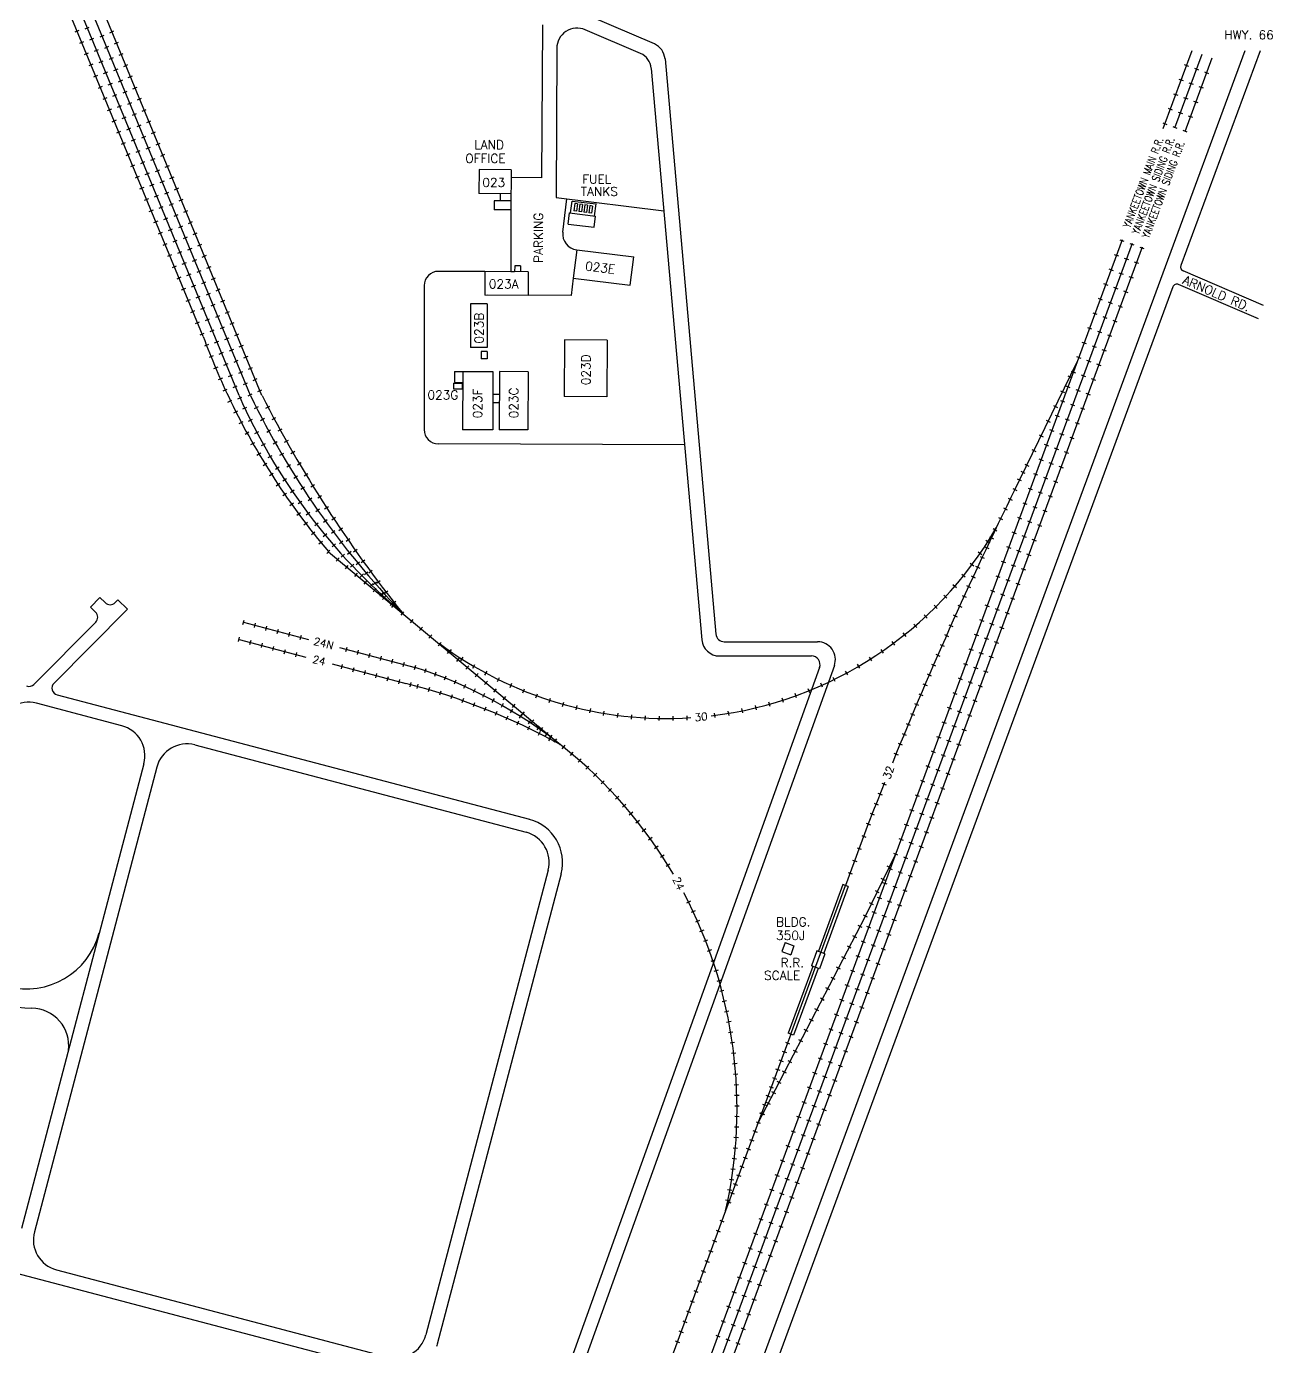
# Model space of a CAD drawing. Extents: x -16413 to 78405, y -232 to 83089.
# Drawn here: x 57374 to 78405, y 32613 to 54890 of the extents above; entities that cross this region are included whole.
import ezdxf
from ezdxf.enums import TextEntityAlignment as Align

# ---------------------------------------------------------------- set-up
doc = ezdxf.new("R2010")
doc.units = 0
doc.header["$LTSCALE"] = 350
doc.header["$MEASUREMENT"] = 0
doc.layers.get('0').update_dxf_attribs({"color": 3, "linetype": 'CONTINUOUS'})
doc.layers.add('BACKGROUND', color=7, linetype='CONTINUOUS')
doc.styles.add('SIMPLEX', font='SIMPLEX')

# ---------------------------------------------------------------- blocks, each defined once
blk = doc.blocks.new('RR', base_point=(-429.5, 670.3))
blk.add_line((-429.5, 674.1), (-429.5, 666.6))

msp = doc.modelspace()

# ---------------------------------------------------------------- linework, layer by layer
at = {"layer": 'BACKGROUND'}
for p, q in [((60963, 48661), (57584, 56849)), ((61156, 48661), (57749, 56917)), ((61350, 48661), (57915, 56986)), ((67972, 54593), (62666, 56870)), ((60358, 49657), (57419, 56781)), ((58198, 54796), (58267, 54825)), ((58366, 54850), (58435, 54879)), ((58781, 54783), (58850, 54812)), ((66081, 54915), (66069, 52337)), ((67739, 54432), (66804, 54833)), ((58276, 54606), (58345, 54636)), ((58444, 54661), (58513, 54690)), ((58617, 54714), (58687, 54743)), ((58859, 54594), (58928, 54623)), ((58354, 54417), (58423, 54446)), ((58522, 54471), (58591, 54500)), ((58696, 54525), (58765, 54554)), ((58774, 54335), (58843, 54364)), ((58937, 54405), (59007, 54434)), ((66325, 54518), (66313, 52002)), ((77937, 54480), (67886, 27230)), ((77042, 54480), (76555, 53160)), ((77211, 54418), (76752, 53174)), ((78193, 54480), (76855, 50854)), ((77379, 54355), (76921, 53112)), ((58432, 54228), (58501, 54257)), ((58600, 54282), (58669, 54311)), ((58852, 54146), (58921, 54175)), ((59016, 54215), (59085, 54245)), ((67920, 54182), (68771, 44539)), ((68152, 54344), (69009, 44637)), ((58510, 54039), (58580, 54068)), ((58678, 54093), (58747, 54122)), ((58756, 53904), (58825, 53933)), ((58930, 53957), (58999, 53986)), ((59094, 54026), (59163, 54055)), ((58589, 53850), (58658, 53879)), ((58667, 53660), (58736, 53689)), ((58834, 53714), (58903, 53743)), ((59008, 53768), (59077, 53797)), ((59172, 53837), (59241, 53866)), ((58745, 53471), (58814, 53500)), ((58912, 53525), (58981, 53554)), ((59086, 53578), (59155, 53608)), ((59250, 53648), (59319, 53677)), ((59328, 53458), (59397, 53488)), ((58823, 53282), (58892, 53311)), ((58990, 53336), (59059, 53365)), ((59164, 53389), (59233, 53418)), ((59406, 53269), (59475, 53298)), ((58901, 53093), (58970, 53122)), ((59068, 53147), (59137, 53176)), ((59242, 53200), (59311, 53229)), ((59320, 53011), (59389, 53040)), ((59484, 53080), (59553, 53109)), ((58979, 52903), (59048, 52932)), ((59146, 52957), (59216, 52987)), ((59225, 52768), (59294, 52797)), ((59398, 52821), (59467, 52851)), ((59562, 52891), (59631, 52920)), ((59057, 52714), (59126, 52743)), ((59303, 52579), (59372, 52608)), ((59476, 52632), (59546, 52661)), ((59640, 52702), (59709, 52731)), ((59135, 52525), (59204, 52554)), ((59213, 52336), (59282, 52365)), ((59381, 52390), (59450, 52419)), ((59555, 52443), (59624, 52472)), ((59718, 52512), (59787, 52541)), ((59796, 52323), (59866, 52352)), ((65014, 52474), (65012, 52069)), ((65554, 52472), (65014, 52474)), ((65554, 52472), (65551, 51794)), ((59291, 52146), (59360, 52176)), ((59459, 52200), (59528, 52230)), ((59633, 52254), (59702, 52283)), ((59875, 52134), (59944, 52163)), ((66069, 52337), (65553, 52339)), ((59369, 51957), (59439, 51986)), ((59537, 52011), (59606, 52040)), ((59711, 52064), (59780, 52094)), ((59789, 51875), (59858, 51904)), ((59953, 51945), (60022, 51974)), ((65552, 52067), (65012, 52069)), ((65270, 51948), (65269, 51795)), ((65552, 51947), (65270, 51948)), ((65368, 52068), (65368, 51948)), ((66313, 52002), (68132, 51779)), ((66427, 51419), (66496, 51980)), ((66557, 51742), (66582, 51943)), ((66582, 51943), (66987, 51893)), ((59448, 51768), (59517, 51797)), ((59615, 51822), (59684, 51851)), ((59867, 51686), (59936, 51715)), ((60031, 51755), (60100, 51784)), ((65551, 51794), (65269, 51795)), ((65551, 51794), (65547, 50750)), ((66517, 51555), (66541, 51744)), ((66541, 51744), (66981, 51690)), ((66628, 51901), (66612, 51780)), ((66659, 51773), (66612, 51780)), ((66675, 51895), (66628, 51901)), ((66675, 51895), (66659, 51773)), ((66712, 51889), (66696, 51768)), ((66743, 51761), (66696, 51768)), ((66759, 51883), (66712, 51889)), ((66759, 51883), (66743, 51761)), ((66796, 51877), (66780, 51756)), ((66827, 51749), (66780, 51756)), ((66843, 51871), (66796, 51877)), ((66843, 51871), (66827, 51749)), ((66880, 51865), (66864, 51744)), ((66911, 51737), (66864, 51744)), ((66927, 51859), (66880, 51865)), ((66927, 51859), (66911, 51737)), ((66958, 51501), (66981, 51690)), ((66962, 51692), (66987, 51893)), ((59526, 51579), (59595, 51608)), ((59693, 51633), (59762, 51662)), ((59771, 51443), (59840, 51473)), ((59945, 51497), (60014, 51526)), ((60109, 51566), (60178, 51595)), ((66517, 51555), (66958, 51501)), ((59604, 51389), (59673, 51419)), ((59849, 51254), (59918, 51283)), ((60023, 51308), (60092, 51337)), ((60187, 51377), (60256, 51406)), ((75864, 51287), (67046, 27382)), ((59682, 51200), (59751, 51229)), ((59760, 51011), (59829, 51040)), ((59927, 51065), (59996, 51094)), ((60101, 51118), (60170, 51147)), ((60265, 51188), (60334, 51217)), ((60343, 50998), (60412, 51028)), ((66662, 51118), (66604, 50643)), ((66662, 51118), (67625, 51000)), ((76033, 51225), (67487, 28056)), ((76202, 51163), (67658, 28000)), ((59838, 50822), (59907, 50851)), ((60005, 50876), (60075, 50905)), ((60179, 50929), (60248, 50958)), ((60421, 50809), (60490, 50838)), ((65615, 50848), (65614, 50750)), ((65713, 50848), (65615, 50848)), ((65713, 50848), (65712, 50750)), ((67566, 50525), (67625, 51000)), ((59916, 50632), (59985, 50662)), ((60084, 50686), (60153, 50716)), ((60257, 50740), (60326, 50769)), ((60335, 50551), (60405, 50580)), ((60499, 50620), (60568, 50649)), ((65111, 50752), (64328, 50756)), ((65111, 50752), (65109, 50353)), ((65841, 50749), (65111, 50752)), ((65614, 50750), (65547, 50750)), ((65841, 50749), (65840, 50350)), ((66604, 50643), (66568, 50347)), ((66604, 50643), (67566, 50525)), ((78250, 50181), (76895, 50763)), ((59994, 50443), (60063, 50472)), ((60162, 50497), (60231, 50526)), ((60413, 50361), (60482, 50390)), ((60577, 50430), (60646, 50459)), ((64087, 50516), (64087, 48086)), ((65840, 50350), (65109, 50353)), ((66568, 50347), (65149, 50353)), ((76722, 50493), (68159, 27278)), ((78167, 49956), (76818, 50534)), ((60071, 50254), (60141, 50283)), ((60239, 50308), (60308, 50337)), ((60317, 50118), (60386, 50148)), ((60491, 50172), (60560, 50201)), ((60655, 50241), (60724, 50270)), ((64869, 50207), (64866, 49471)), ((65152, 50206), (64869, 50207)), ((65152, 50206), (65149, 49469)), ((60150, 50064), (60219, 50094)), ((60228, 49875), (60297, 49904)), ((60395, 49929), (60464, 49958)), ((60569, 49982), (60638, 50012)), ((60733, 50052), (60802, 50081)), ((60306, 49686), (60375, 49715)), ((60473, 49740), (60542, 49769)), ((60647, 49793), (60716, 49822)), ((60811, 49863), (60880, 49892)), ((60889, 49673), (60958, 49702)), ((60384, 49497), (60453, 49526)), ((60551, 49551), (60620, 49580)), ((60725, 49604), (60794, 49633)), ((60967, 49484), (61036, 49513)), ((65149, 49469), (64866, 49471)), ((66456, 49599), (66452, 48642)), ((67174, 49596), (66456, 49599)), ((67174, 49596), (67170, 48639)), ((60462, 49307), (60531, 49337)), ((60629, 49361), (60698, 49391)), ((60803, 49415), (60872, 49444)), ((60881, 49226), (60950, 49255)), ((61045, 49295), (61114, 49324)), ((65050, 49402), (65050, 49280)), ((65148, 49402), (65050, 49402)), ((65148, 49279), (65050, 49280)), ((65148, 49402), (65148, 49279)), ((60540, 49118), (60609, 49147)), ((60707, 49172), (60777, 49201)), ((60786, 48983), (60855, 49012)), ((60959, 49036), (61028, 49065)), ((61123, 49106), (61192, 49135)), ((64597, 49067), (64596, 48884)), ((64597, 49067), (65248, 49064)), ((64741, 49066), (64736, 48084)), ((65248, 49064), (65243, 48082)), ((65356, 49064), (65351, 48082)), ((65840, 49062), (65356, 49064)), ((65840, 49062), (65836, 48080)), ((75102, 49222), (74135, 47236)), ((60618, 48929), (60687, 48958)), ((60864, 48794), (60933, 48823)), ((61037, 48847), (61107, 48876)), ((61201, 48916), (61270, 48946)), ((64584, 48872), (64583, 48776)), ((64584, 48872), (64728, 48871)), ((64596, 48884), (64740, 48883)), ((64728, 48871), (64727, 48775)), ((60696, 48740), (60765, 48769)), ((60774, 48550), (60843, 48580)), ((60942, 48604), (61011, 48634)), ((61116, 48658), (61185, 48687)), ((61279, 48727), (61348, 48756)), ((64583, 48776), (64727, 48775)), ((65246, 48686), (65354, 48686)), ((67170, 48639), (66452, 48642)), ((65245, 48542), (65353, 48542)), ((65243, 48082), (64736, 48084)), ((65836, 48080), (65351, 48082)), ((68481, 47828), (64326, 47846)), ((62470, 46026), (66381, 42773)), ((58458, 45092), (58616, 45252)), ((58616, 45252), (58701, 45167)), ((57841, 43810), (59078, 45057)), ((58458, 45092), (58543, 45007)), ((58871, 45168), (58919, 45216)), ((58919, 45216), (59078, 45057)), ((57502, 43787), (58544, 44838)), ((61039, 44836), (62135, 44547)), ((60963, 44546), (62089, 44249)), ((62660, 44409), (63936, 44073)), ((69152, 44506), (70727, 44506)), ((62537, 44131), (63779, 43804)), ((69070, 44266), (70624, 44266)), ((70759, 44073), (66370, 31856)), ((71010, 44104), (66566, 31736)), ((58983, 43090), (57543, 43469)), ((57896, 43609), (65863, 41510)), ((60216, 42765), (65806, 41292)), ((59357, 42448), (57290, 34607)), ((59574, 42391), (57508, 34550)), ((71582, 41432), (71199, 40393)), ((71534, 39878), (72035, 40907)), ((66180, 40650), (64113, 32809)), ((66397, 40593), (64306, 32656)), ((70274, 37886), (71199, 40393)), ((71154, 40410), (70739, 39284)), ((71244, 40377), (70829, 39251)), ((71244, 40377), (71154, 40410)), ((69713, 36366), (71534, 39878)), ((70178, 39431), (70122, 39281)), ((70178, 39431), (70328, 39375)), ((70122, 39281), (70273, 39225)), ((70328, 39375), (70273, 39225)), ((70716, 39292), (70622, 39036)), ((70851, 39242), (70716, 39292)), ((70851, 39242), (70757, 38987)), ((70644, 39028), (70229, 37902)), ((70734, 38995), (70319, 37869)), ((70757, 38987), (70622, 39036)), ((70274, 37886), (69174, 34902)), ((70319, 37869), (70229, 37902)), ((69174, 34902), (67608, 30657)), ((56047, 34159), (63763, 32126)), ((57882, 33908), (63472, 32435))]:
    msp.add_line(p, q, dxfattribs=at)
for centre, radius, start, end in [((66669, 54517), 344, 66.7691, 179.7583), ((67853, 54317), 300, 5.0451, 66.7691), ((67621, 54156), 300, 5.0456, 66.7691), ((66695, 51386), 270, 173.002, 263.0016), ((76923, 50829), 72, 159.753, 246.7691), ((64327, 50516), 240, 89.7579, 180), ((76790, 50468), 72, 66.7691, 159.753), ((71672, 53809), 12051, 200.152, 205.7697), ((71672, 53809), 12051, 205.7697, 220.223), ((70246, 52767), 10151, 203.8615, 229.9368), ((73833, 54785), 14078, 205.7857, 224.0408), ((80731, 58570), 21767, 207.0804, 218.5724), ((64327, 48086), 240, 180, 269.7583), ((136197, 16477), 69267, 153.63656, 157.96937), ((68172, 49642), 6430, 276.7776, 329.9958), ((58458, 44922), 120, 315.2376, 45.2376), ((58786, 45252), 120, 225.2376, 315.2376), ((69152, 44650), 144, 185.0451, 270), ((68172, 49642), 6430, 233.3875, 273.7045), ((69070, 44566), 300, 185.0456, 270), ((70727, 44206), 300, 340.2376, 90), ((70624, 44122), 144, 340.2376, 90), ((61547, 36627), 7820, 30.3855, 72.2068), ((57417, 43872), 120, 249.1698, 315.2376), ((57926, 43725), 120, 135.2376, 255.2376), ((60990, 32963), 11194, 61.2073, 75.5729), ((57409, 42962), 525, 75.2376, 165.2376), ((58849, 42582), 525, 345.2376, 75.2376), ((60082, 42257), 525, 75.2376, 165.2376), ((136197, 16477), 69267, 158.26171, 158.88279), ((65672, 40784), 750, 345.2376, 75.2376), ((65672, 40784), 525, 345.2376, 75.2376), ((57377, 39919), 1269, 165.2376, 345.2376), ((61547, 36627), 7820, 347.2572, 27.7717), ((57455, 39898), 1575, 202.8221, 270.4473), ((57457, 37693), 631, 352.6406, 89.0049), ((58016, 34416), 525, 165.2376, 255.2376), ((63606, 32943), 525, 255.2376, 345.2376), ((64596, 32580), 300, 165.2376, 173.8761)]:
    msp.add_arc(centre, radius, start, end, dxfattribs=at)

# ---------------------------------------------------------------- block references
at = {"layer": 'BACKGROUND', "zscale": 10}
for p, xscale, yscale, rotation in [((76951, 54234), 9.999999999997035, 9.999999999997035, 69.75304082511117), ((77120, 54171), 9.999999999997035, 9.999999999997035, 69.75304082511117), ((76860, 53987), 9.999999999997035, 9.999999999997035, 69.75304082511117), ((77029, 53925), 9.999999999997035, 9.999999999997035, 69.75304082511117), ((77289, 54109), 9.999999999997035, 9.999999999997035, 69.75304082511117), ((76769, 53741), 9.999999999997035, 9.999999999997035, 69.75304082511117), ((76938, 53678), 9.999999999997035, 9.999999999997035, 69.75304082511117), ((77198, 53863), 9.999999999997035, 9.999999999997035, 69.75304082511117), ((76678, 53494), 9.999999999997035, 9.999999999997035, 69.75304082511117), ((77107, 53616), 9.999999999997035, 9.999999999997035, 69.75304082511117), ((76587, 53248), 9.999999999997035, 9.999999999997035, 69.75304082511117), ((76847, 53432), 9.999999999997035, 9.999999999997035, 69.75304082511117), ((77016, 53370), 9.999999999997035, 9.999999999997035, 69.75304082511117), ((76756, 53185), 9.999999999997035, 9.999999999997035, 69.75304082511117), ((76925, 53123), 9.999999999997035, 9.999999999997035, 69.75304082511117), ((75860, 51276), 9.999999999997035, 9.999999999997035, 69.75304082511117), ((75769, 51030), 9.999999999997035, 9.999999999997035, 69.75304082511117), ((76029, 51214), 9.999999999997035, 9.999999999997035, 69.75304082511117), ((76198, 51152), 9.999999999997035, 9.999999999997035, 69.75304082511117), ((75678, 50783), 9.999999999997035, 9.999999999997035, 69.75304082511117), ((75938, 50967), 9.999999999997035, 9.999999999997035, 69.75304082511117), ((76107, 50905), 9.999999999997035, 9.999999999997035, 69.75304082511117), ((75847, 50721), 9.999999999997035, 9.999999999997035, 69.75304082511117), ((76016, 50659), 9.999999999997035, 9.999999999997035, 69.75304082511117), ((75587, 50537), 9.999999999997035, 9.999999999997035, 69.75304082511117), ((75756, 50475), 9.999999999997035, 9.999999999997035, 69.75304082511117), ((75925, 50412), 9.999999999997035, 9.999999999997035, 69.75304082511117), ((75496, 50290), 9.999999999997035, 9.999999999997035, 69.75304082511117), ((75665, 50228), 9.999999999997035, 9.999999999997035, 69.75304082511117), ((75834, 50166), 9.999999999997035, 9.999999999997035, 69.75304082511117), ((75405, 50044), 9.999999999997035, 9.999999999997035, 69.75304082511117), ((75574, 49982), 9.999999999997035, 9.999999999997035, 69.75304082511117), ((75743, 49919), 9.999999999997035, 9.999999999997035, 69.75304082511117), ((75315, 49798), 9.999999999997035, 9.999999999997035, 69.75304082511117), ((75483, 49735), 9.999999999997035, 9.999999999997035, 69.75304082511117), ((75652, 49673), 9.999999999997035, 9.999999999997035, 69.75304082511117), ((75224, 49551), 9.999999999997035, 9.999999999997035, 69.75304082511117), ((75393, 49489), 9.999999999997035, 9.999999999997035, 69.75304082511117), ((75133, 49305), 9.999999999997035, 9.999999999997035, 69.75304082511117), ((75302, 49242), 9.999999999997035, 9.999999999997035, 69.75304082511117), ((75561, 49426), 9.999999999997035, 9.999999999997035, 69.75304082511117), ((75042, 49058), 9.999999999997035, 9.999999999997035, 69.75304082511117), ((75211, 48996), 9.999999999997035, 9.999999999997035, 69.75304082511117), ((75470, 49180), 9.999999999997035, 9.999999999997035, 69.75304082511117), ((74951, 48812), 9.999999999997035, 9.999999999997035, 69.75304082511117), ((74981, 48974), 10.00000000000078, 10.00000000000078, 64.02831860288096), ((75380, 48934), 9.999999999997035, 9.999999999997035, 69.75304082511117), ((74860, 48565), 9.999999999997035, 9.999999999997035, 69.75304082511117), ((74860, 48726), 10.00000000000078, 10.00000000000078, 64.02831860288096), ((75120, 48749), 9.999999999997035, 9.999999999997035, 69.75304082511117), ((75289, 48687), 9.999999999997035, 9.999999999997035, 69.75304082511117), ((60909, 48388), 10.00000000000239, 10.00000000000239, 116.733226853329), ((61059, 48451), 9.999999999997844, 9.999999999997844, 115.1652511938805), ((61256, 48460), 9.999999999996007, 9.999999999996007, 116.698475731323), ((61450, 48467), 9.999999999997096, 9.999999999997096, 117.6549853545232), ((74739, 48477), 10.00000000000078, 10.00000000000078, 64.02831860288096), ((75029, 48503), 9.999999999997035, 9.999999999997035, 69.75304082511117), ((75198, 48441), 9.999999999997035, 9.999999999997035, 69.75304082511117), ((61001, 48207), 9.999999999999241, 9.999999999999241, 117.6967808255034), ((61159, 48243), 9.999999999999023, 9.999999999999023, 116.4690167822223), ((61358, 48260), 9.999999999996252, 9.999999999996252, 117.6112320637565), ((61553, 48274), 10.00000000000028, 10.00000000000028, 118.2295842838841), ((74619, 48229), 10.00000000000078, 10.00000000000078, 64.02831860288096), ((74769, 48319), 9.999999999997035, 9.999999999997035, 69.75304082511117), ((74938, 48257), 9.999999999997035, 9.999999999997035, 69.75304082511117), ((75107, 48194), 9.999999999997035, 9.999999999997035, 69.75304082511117), ((61097, 48029), 9.999999999999053, 9.999999999999053, 118.6603347976801), ((61265, 48037), 9.999999999999734, 9.999999999999734, 117.7727823705743), ((61463, 48062), 9.999999999997327, 9.999999999997327, 118.5239883962125), ((61657, 48082), 9.999999999997282, 9.999999999997282, 118.8041832132203), ((61763, 47892), 9.999999999998817, 9.999999999998817, 119.3787821425654), ((74498, 47981), 10.00000000000078, 10.00000000000078, 64.02831860288096), ((74678, 48072), 9.999999999997035, 9.999999999997035, 69.75304082511117), ((74847, 48010), 9.999999999997035, 9.999999999997035, 69.75304082511117), ((75016, 47948), 9.999999999997035, 9.999999999997035, 69.75304082511117), ((61196, 47852), 10.00000000000325, 10.00000000000325, 119.6238887698103), ((61297, 47676), 9.999999999997403, 9.999999999997403, 120.5874427419644), ((61374, 47834), 10.00000000000168, 10.00000000000168, 119.0765479589042), ((61572, 47866), 10.00000000000139, 10.00000000000139, 119.4367447286692), ((61684, 47672), 9.999999999999108, 9.999999999999108, 120.3495010611125), ((61871, 47702), 9.999999999999671, 9.999999999999671, 119.953381071853), ((74377, 47732), 10.00000000000078, 10.00000000000078, 64.02831860288096), ((74587, 47826), 9.999999999997035, 9.999999999997035, 69.75304082511117), ((74756, 47764), 9.999999999997035, 9.999999999997035, 69.75304082511117), ((74925, 47701), 9.999999999997035, 9.999999999997035, 69.75304082511117), ((61402, 47503), 10.00000000000171, 10.00000000000171, 121.5509967141368), ((61489, 47633), 10.00000000000125, 10.00000000000125, 120.3803135472513), ((61608, 47436), 10.00000000000352, 10.00000000000352, 121.6840791356265), ((61799, 47479), 9.999999999999083, 9.999999999999083, 121.2622573935596), ((61981, 47513), 9.99999999999672, 9.99999999999672, 120.5279800012048), ((74256, 47484), 10.00000000000078, 10.00000000000078, 64.02831860288096), ((74496, 47579), 9.999999999997035, 9.999999999997035, 69.75304082511117), ((74665, 47517), 9.999999999997035, 9.999999999997035, 69.75304082511117), ((74834, 47455), 9.999999999997035, 9.999999999997035, 69.75304082511117), ((61509, 47331), 9.99999999999962, 9.99999999999962, 122.5145506862764), ((61732, 47240), 9.999999999996636, 9.999999999996636, 122.9878447239775), ((61917, 47288), 10.00000000000092, 10.00000000000092, 122.1750137259769), ((62093, 47326), 10.00000000000112, 10.00000000000112, 121.1025789305453), ((74135, 47236), 9.999999999999332, 10.00000000000301, 245.9290641062589), ((74197, 47363), 9.999999999999332, 10.00000000000301, 245.9290641062589), ((74405, 47333), 9.999999999997035, 9.999999999997035, 69.75304082511117), ((74574, 47271), 9.999999999997035, 9.999999999997035, 69.75304082511117), ((61620, 47161), 9.99999999999812, 9.99999999999812, 123.4781046584507), ((61733, 46993), 9.999999999997048, 9.999999999997048, 124.4416586305993), ((61860, 47048), 9.999999999999709, 9.999999999999709, 124.29161031231), ((62038, 47099), 10.00000000000078, 10.00000000000078, 123.0877700584039), ((62206, 47139), 10.00000000000195, 10.00000000000195, 121.6771778598948), ((74054, 47073), 9.999999999996794, 10.00000000000654, 63.7864500097586), ((74315, 47087), 9.999999999997035, 9.999999999997035, 69.75304082511117), ((74483, 47024), 9.999999999997035, 9.999999999997035, 69.75304082511117), ((74743, 47208), 9.999999999997035, 9.999999999997035, 69.75304082511117), ((61849, 46827), 10.00000000000311, 10.00000000000311, 125.4052126027562), ((61992, 46859), 9.999999999998675, 9.999999999998675, 125.5953759006894), ((62161, 46912), 10.00000000000056, 10.00000000000056, 124.0005263908481), ((62322, 46954), 9.999999999997595, 9.999999999997595, 122.251776789229), ((62439, 46770), 10.00000000000079, 10.00000000000079, 122.8263757185551), ((73975, 46911), 10.00000000000094, 9.999999999997746, 63.93634233477075), ((74224, 46840), 9.999999999997035, 9.999999999997035, 69.75304082511117), ((74393, 46778), 9.999999999997035, 9.999999999997035, 69.75304082511117), ((74652, 46962), 9.999999999997035, 9.999999999997035, 69.75304082511117), ((61968, 46663), 10.00000000000056, 10.00000000000056, 126.3687665749009), ((62128, 46672), 10.00000000000282, 10.00000000000282, 126.8991414890281), ((62288, 46728), 9.999999999999702, 9.999999999999702, 124.9132827233379), ((62418, 46545), 10.00000000000041, 10.00000000000041, 125.8260390557361), ((62559, 46587), 10.00000000000032, 10.00000000000032, 123.4009746478895), ((73816, 46585), 9.99999999999953, 10.00000000000608, 64.23612698496036), ((73895, 46748), 10.00000000000135, 9.999999999998167, 64.08623465987021), ((74133, 46594), 9.999999999997035, 9.999999999997035, 69.75304082511117), ((74561, 46716), 9.999999999997035, 9.999999999997035, 69.75304082511117), ((62089, 46500), 10.00000000000305, 10.00000000000305, 127.3323205470679), ((62214, 46340), 9.999999999999197, 9.999999999999197, 128.2958745192257), ((62269, 46489), 10.00000000000191, 10.00000000000191, 128.2029070773849), ((62551, 46364), 9.99999999999959, 9.99999999999959, 126.738795388195), ((62680, 46406), 10.00000000000125, 10.00000000000125, 123.9755735772337), ((73721, 46393), 10.00000000000003, 9.999999999997431, 239.6510119675976), ((74042, 46347), 9.999999999997035, 9.999999999997035, 69.75304082511117), ((74302, 46531), 9.999999999997035, 9.999999999997035, 69.75304082511117), ((74471, 46469), 9.999999999997035, 9.999999999997035, 69.75304082511117), ((62341, 46182), 9.99999999999876, 9.99999999999876, 129.2594284913757), ((62414, 46309), 9.999999999998343, 9.999999999998343, 129.5066726657103), ((62563, 46133), 10.00000000000099, 10.00000000000099, 130.8104382540845), ((62686, 46185), 10.00000000000102, 10.00000000000102, 127.6515517206574), ((62803, 46225), 9.999999999996346, 9.999999999996346, 124.5501725065421), ((73599, 46193), 9.999999999995373, 9.999999999999275, 237.5583279213436), ((73660, 46258), 10.00000000000331, 9.999999999996742, 64.53591163514305), ((73951, 46101), 9.999999999997035, 9.999999999997035, 69.75304082511117), ((74211, 46285), 9.999999999997035, 9.999999999997035, 69.75304082511117), ((74380, 46223), 9.999999999997035, 9.999999999997035, 69.75304082511117), ((62470, 46026), 9.999999999998874, 9.999999999998874, 140.2443184402985), ((62627, 45896), 9.999999999998874, 9.999999999998874, 140.2443184402985), ((62716, 45960), 9.999999999998257, 9.999999999998257, 132.1142038424233), ((62825, 46009), 10.00000000000152, 10.00000000000152, 128.5643080530799), ((62927, 46046), 9.99999999999866, 9.99999999999866, 125.1247714358975), ((63054, 45868), 10.00000000000051, 10.00000000000051, 125.6993703652058), ((73469, 45997), 10.00000000000172, 10.00000000000359, 235.465643875037), ((73505, 45930), 9.999999999996763, 9.999999999996763, 64.83569628530189), ((73582, 46094), 10.00000000000002, 9.999999999996907, 64.68580396019804), ((74120, 46039), 9.999999999997035, 9.999999999997035, 69.75304082511117), ((74289, 45976), 9.999999999997035, 9.999999999997035, 69.75304082511117), ((62783, 45766), 9.999999999998874, 9.999999999998874, 140.2443184402985), ((62873, 45790), 10.00000000000139, 10.00000000000139, 133.4179694307839), ((62966, 45834), 10.00000000000076, 10.00000000000076, 129.4770643855394), ((63110, 45663), 9.999999999999453, 9.999999999999453, 130.3898207179996), ((63182, 45692), 9.999999999999282, 9.999999999999282, 126.2739692945816), ((73332, 45806), 9.999999999996373, 10.00000000000221, 233.3729598288434), ((73428, 45766), 9.999999999996172, 9.999999999999249, 64.98558861041435), ((73860, 45854), 9.999999999997035, 9.999999999997035, 69.75304082511117), ((74029, 45792), 9.999999999997035, 9.999999999997035, 69.75304082511117), ((74198, 45730), 9.999999999997035, 9.999999999997035, 69.75304082511117), ((62940, 45636), 9.999999999998874, 9.999999999998874, 140.2443184402985), ((63034, 45624), 9.999999999997932, 9.999999999997932, 134.7217350191101), ((63096, 45506), 9.999999999998874, 9.999999999998874, 140.2443184402985), ((63198, 45462), 10.00000000000094, 10.00000000000094, 136.0255006074891), ((63257, 45493), 10.00000000000308, 10.00000000000308, 131.3025770504222), ((63312, 45516), 10.00000000000115, 10.00000000000115, 126.8485682238896), ((73039, 45440), 10.00000000000129, 10.0000000000068, 229.1875917363393), ((73189, 45620), 10.00000000000176, 9.99999999999608, 231.2802757826052), ((73275, 45437), 9.999999999995497, 9.999999999998538, 65.28537326058203), ((73351, 45602), 10.00000000000093, 9.999999999994333, 65.13548093546675), ((73769, 45608), 9.999999999997035, 9.999999999997035, 69.75304082511117), ((73938, 45546), 9.999999999997035, 9.999999999997035, 69.75304082511117), ((74107, 45483), 9.999999999997035, 9.999999999997035, 69.75304082511117), ((63252, 45376), 9.999999999998874, 9.999999999998874, 140.2443184402985), ((63366, 45304), 9.999999999995556, 9.999999999995556, 137.3292661958199), ((63406, 45326), 9.999999999999844, 9.999999999999844, 132.2153333828648), ((63409, 45246), 9.999999999998874, 9.999999999998874, 140.2443184402985), ((63444, 45342), 9.999999999998188, 9.999999999998188, 127.4231671532101), ((72882, 45265), 9.999999999997156, 10.00000000000249, 227.0949076901072), ((73200, 45273), 9.999999999996005, 9.999999999996005, 65.43526558564889), ((73678, 45361), 9.999999999997035, 9.999999999997035, 69.75304082511117), ((73847, 45299), 9.999999999997035, 9.999999999997035, 69.75304082511117), ((74016, 45237), 9.999999999997035, 9.999999999997035, 69.75304082511117), ((63538, 45149), 10.00000000000272, 10.00000000000272, 138.6330317841801), ((63558, 45161), 10.00000000000201, 10.00000000000201, 133.1280897152916), ((63565, 45115), 9.999999999998874, 9.999999999998874, 140.2443184402985), ((63577, 45170), 9.999999999997339, 9.999999999997339, 127.9977660825642), ((63722, 44985), 9.999999999998874, 9.999999999998874, 140.2443184402985), ((72719, 45096), 9.999999999995485, 9.999999999995485, 225.0022236438615), ((73125, 45108), 10.00000000000043, 10.00000000000043, 65.58515791073336), ((73587, 45115), 9.999999999997035, 9.999999999997035, 69.75304082511117), ((73756, 45053), 9.999999999997035, 9.999999999997035, 69.75304082511117), ((73925, 44990), 9.999999999997035, 9.999999999997035, 69.75304082511117), ((61039, 44836), 10.00000000000211, 10.00000000000211, 165.2375592333364), ((61232, 44785), 10.00000000000211, 10.00000000000211, 165.2375592333364), ((63878, 44855), 9.999999999998874, 9.999999999998874, 140.2443184402985), ((72375, 44776), 10.00000000000074, 10.00000000000074, 220.8168555513811), ((72550, 44933), 9.999999999998042, 9.999999999998419, 222.9095395976538), ((72976, 44777), 10.00000000000034, 10.00000000000034, 65.88494256089648), ((73050, 44943), 10.00000000000029, 10.00000000000029, 65.73505023582798), ((73496, 44869), 9.999999999997035, 9.999999999997035, 69.75304082511117), ((73665, 44806), 9.999999999997035, 9.999999999997035, 69.75304082511117), ((60963, 44546), 10.00000000000211, 10.00000000000211, 165.2375592333364), ((61425, 44734), 10.00000000000211, 10.00000000000211, 165.2375592333364), ((61618, 44683), 10.00000000000211, 10.00000000000211, 165.2375592333364), ((61812, 44632), 10.00000000000211, 10.00000000000211, 165.2375592333364), ((62005, 44582), 10.00000000000211, 10.00000000000211, 165.2375592333364), ((64035, 44725), 9.999999999998874, 9.999999999998874, 140.2443184402985), ((64191, 44595), 9.999999999998874, 9.999999999998874, 140.2443184402985), ((72195, 44626), 9.999999999999162, 10.00000000000484, 218.724171505159), ((72902, 44612), 10.00000000000012, 9.999999999996426, 66.03483488600108), ((73406, 44622), 9.999999999997035, 9.999999999997035, 69.75304082511117), ((73574, 44560), 9.999999999997035, 9.999999999997035, 69.75304082511117), ((73834, 44744), 9.999999999997035, 9.999999999997035, 69.75304082511117), ((61156, 44495), 10.00000000000211, 10.00000000000211, 165.2375592333364), ((61349, 44444), 10.00000000000211, 10.00000000000211, 165.2375592333364), ((61542, 44393), 10.00000000000211, 10.00000000000211, 165.2375592333364), ((61735, 44342), 10.00000000000211, 10.00000000000211, 165.2375592333364), ((62777, 44378), 10.00000000000211, 10.00000000000211, 165.2375592333364), ((62970, 44327), 10.00000000000211, 10.00000000000211, 165.2375592333364), ((64348, 44465), 9.999999999998874, 9.999999999998874, 140.2443184402985), ((64504, 44335), 9.999999999998874, 9.999999999998874, 140.2443184402985), ((64529, 44345), 10.00000000000244, 10.00000000000244, 145.4802298866137), ((71818, 44346), 9.999999999999615, 9.999999999999615, 214.5388034126443), ((72009, 44482), 9.999999999993651, 9.999999999999492, 216.6314874588981), ((72829, 44446), 9.99999999999839, 10.00000000000505, 66.18472721103339), ((73315, 44376), 9.999999999997035, 9.999999999997035, 69.75304082511117), ((73743, 44498), 9.999999999997035, 9.999999999997035, 69.75304082511117), ((61928, 44291), 10.00000000000211, 10.00000000000211, 165.2375592333364), ((62701, 44088), 10.00000000000211, 10.00000000000211, 165.2375592333364), ((63164, 44276), 10.00000000000211, 10.00000000000211, 165.2375592333364), ((63357, 44225), 10.00000000000211, 10.00000000000211, 165.2375592333364), ((63550, 44174), 10.00000000000211, 10.00000000000211, 165.2375592333364), ((63743, 44124), 10.00000000000211, 10.00000000000211, 165.2375592333364), ((63936, 44073), 10.00000000000211, 10.00000000000211, 165.2375592333364), ((64660, 44204), 9.999999999998874, 9.999999999998874, 140.2443184402985), ((64725, 44215), 9.999999999998858, 9.999999999998858, 147.5729139328585), ((64925, 44093), 9.999999999997582, 9.999999999997582, 149.6655979790949), ((71421, 44094), 10.00000000000018, 10.00000000000018, 210.3534353201464), ((71622, 44216), 9.999999999996287, 10.00000000000243, 212.4461193664364), ((72683, 44114), 10.00000000000171, 10.00000000000171, 66.48451186124522), ((72756, 44280), 9.99999999999692, 9.99999999999984, 66.33461953617302), ((73224, 44129), 9.999999999997035, 9.999999999997035, 69.75304082511117), ((73484, 44313), 9.999999999997035, 9.999999999997035, 69.75304082511117), ((73652, 44251), 9.999999999997035, 9.999999999997035, 69.75304082511117), ((62894, 44037), 10.00000000000211, 10.00000000000211, 165.2375592333364), ((63087, 43986), 10.00000000000211, 10.00000000000211, 165.2375592333364), ((63280, 43935), 10.00000000000211, 10.00000000000211, 165.2375592333364), ((63473, 43884), 10.00000000000211, 10.00000000000211, 165.2375592333364), ((64105, 44016), 9.999999999996994, 9.999999999996994, 340.899902163267), ((64273, 43956), 9.999999999998922, 9.999999999998922, 339.592985591834), ((64440, 43892), 9.999999999997916, 9.999999999997916, 338.2860690204111), ((64817, 44074), 9.999999999998874, 9.999999999998874, 140.2443184402985), ((64973, 43944), 9.999999999998874, 9.999999999998874, 140.2443184402985), ((65130, 43978), 10.00000000000031, 10.00000000000031, 151.7582820253248), ((65339, 43871), 9.999999999999577, 9.999999999999577, 153.8509660716055), ((71008, 43871), 10.00000000000203, 10.00000000000203, 206.168067227688), ((71217, 43979), 9.999999999999647, 9.999999999999647, 208.2607512739176), ((72611, 43948), 10.00000000000182, 10.00000000000182, 66.6344041862991), ((73133, 43883), 9.999999999997035, 9.999999999997035, 69.75304082511117), ((73393, 44067), 9.999999999997035, 9.999999999997035, 69.75304082511117), ((73562, 44005), 9.999999999997035, 9.999999999997035, 69.75304082511117), ((63667, 43833), 10.00000000000211, 10.00000000000211, 165.2375592333364), ((63860, 43783), 10.00000000000211, 10.00000000000211, 165.2375592333364), ((63972, 43752), 10.0000000000001, 10.0000000000001, 344.5467618156807), ((64165, 43697), 9.999999999998156, 9.999999999998156, 343.5206532001862), ((64357, 43638), 10.00000000000085, 10.00000000000085, 342.4945445846599), ((64605, 43824), 10.00000000000085, 10.00000000000085, 336.979152449018), ((64768, 43752), 10.00000000000003, 10.00000000000003, 335.6722358775672), ((64930, 43677), 9.999999999999439, 9.999999999999439, 334.3653193061655), ((65130, 43814), 9.999999999998874, 9.999999999998874, 140.2443184402985), ((65286, 43684), 9.999999999998874, 9.999999999998874, 140.2443184402985), ((65551, 43771), 10.00000000000054, 10.00000000000054, 155.94365011781), ((65767, 43679), 9.999999999995438, 10.00000000000491, 158.0363341640639), ((70579, 43680), 10.00000000000501, 9.999999999995545, 201.9826991351952), ((70795, 43772), 9.99999999999421, 10.00000000000085, 204.0753831814237), ((72539, 43781), 10.0000000000005, 10.0000000000005, 66.78429651140466), ((73302, 43820), 9.999999999997035, 9.999999999997035, 69.75304082511117), ((73471, 43758), 9.999999999997035, 9.999999999997035, 69.75304082511117), ((64548, 43576), 10.00000000000026, 10.00000000000026, 341.4684359691927), ((64737, 43511), 10.00000000000212, 10.00000000000212, 340.4423273536729), ((64925, 43442), 9.999999999998396, 9.999999999998396, 339.4162187381573), ((65089, 43598), 9.999999999998423, 9.999999999998423, 333.0584027347377), ((65248, 43515), 9.99999999999894, 9.99999999999894, 331.7514861633135), ((65404, 43429), 9.999999999998877, 9.999999999998877, 330.4445695919223), ((65443, 43554), 9.999999999998874, 9.999999999998874, 140.2443184402985), ((65599, 43424), 9.999999999998874, 9.999999999998874, 140.2443184402985), ((65987, 43595), 10.00000000000326, 10.00000000000326, 160.1290182103125), ((66209, 43519), 9.999999999994957, 10.00000000000411, 162.2217022565584), ((66434, 43452), 10.00000000000509, 9.999999999998083, 164.3143863028248), ((69913, 43452), 9.999999999993848, 10.00000000000085, 195.7046469964769), ((70138, 43520), 9.999999999992886, 10.00000000000204, 197.797331042701), ((70360, 43596), 9.999999999996017, 10.00000000000533, 199.8900150889475), ((72397, 43448), 9.999999999999512, 9.999999999999512, 67.084081161557), ((72468, 43615), 9.999999999999762, 10.00000000000361, 66.93418883642617), ((73042, 43636), 9.999999999997035, 9.999999999997035, 69.75304082511117), ((73211, 43574), 9.999999999997035, 9.999999999997035, 69.75304082511117), ((73380, 43512), 9.999999999997035, 9.999999999997035, 69.75304082511117), ((65112, 43370), 10.00000000000145, 10.00000000000145, 338.39011012269), ((65298, 43295), 9.999999999998927, 9.999999999998927, 337.364001507162), ((65482, 43216), 10.00000000000038, 10.00000000000038, 336.3378928916894), ((65558, 43339), 10.00000000000015, 10.00000000000015, 329.1376530204939), ((65710, 43246), 9.999999999999783, 9.999999999999783, 327.8307364490581), ((65756, 43293), 9.999999999998874, 9.999999999998874, 140.2443184402985), ((66661, 43393), 10.00000000000244, 10.00000000000244, 166.4070703490497), ((66890, 43342), 10.00000000000491, 9.999999999999229, 168.4997543953062), ((67121, 43299), 10.00000000000662, 9.99999999999944, 170.5924384415294), ((67354, 43265), 10.00000000000649, 9.999999999999273, 172.6851224877723), ((67587, 43239), 9.999999999996058, 10.0000000000033, 174.7778065340088), ((67821, 43222), 9.999999999994508, 10.00000000000137, 176.8704905802557), ((68056, 43213), 9.999999999995456, 10.00000000000273, 178.9631746265032), ((68291, 43214), 10.00000000000085, 10.00000000000085, 181.0558586727498), ((68525, 43222), 10.00000000000389, 9.999999999996627, 183.1485427190084), ((68993, 43265), 10.00000000000431, 9.99999999999709, 187.3339108114866), ((69225, 43299), 9.999999999995584, 10.00000000000276, 189.4265948577351), ((69456, 43342), 9.999999999999764, 9.999999999999764, 191.5192789039794), ((69685, 43393), 9.999999999999783, 9.999999999999783, 193.6119629501906), ((72327, 43281), 10.00000000000303, 10.00000000000021, 67.23397348660099), ((72951, 43390), 9.999999999997035, 9.999999999997035, 69.75304082511117), ((73120, 43328), 9.999999999997035, 9.999999999997035, 69.75304082511117), ((73289, 43265), 9.999999999997035, 9.999999999997035, 69.75304082511117), ((65665, 43134), 10.00000000000038, 10.00000000000038, 335.3117842761887), ((65847, 43048), 9.999999999997682, 9.999999999997682, 334.2856756606906), ((65860, 43150), 10.00000000000244, 10.00000000000244, 326.5238198776639), ((65912, 43163), 9.999999999998874, 9.999999999998874, 140.2443184402985), ((66007, 43049), 10.00000000000468, 10.00000000000286, 325.2169033062743), ((66068, 43033), 9.999999999998874, 9.999999999998874, 140.2443184402985), ((72257, 43114), 9.99999999999929, 9.999999999992575, 67.38386581173808), ((72860, 43143), 9.999999999997035, 9.999999999997035, 69.75304082511117), ((73029, 43081), 9.999999999997035, 9.999999999997035, 69.75304082511117), ((73198, 43019), 9.999999999997035, 9.999999999997035, 69.75304082511117), ((66027, 42960), 9.999999999996527, 9.999999999999801, 333.2595670452002), ((66153, 42946), 10.00000000000198, 10.00000000000198, 323.9099867348349), ((66205, 42868), 9.999999999994996, 10.00000000000143, 332.2334584296565), ((66225, 42903), 9.999999999998874, 9.999999999998874, 140.2443184402985), ((66296, 42839), 10.00000000000128, 9.999999999996856, 322.6030701633914), ((72119, 42779), 10.00000000000354, 10.00000000000078, 67.68365046185916), ((72188, 42946), 10.00000000000046, 10.00000000000046, 67.53375813679291), ((72769, 42897), 9.999999999997035, 9.999999999997035, 69.75304082511117), ((72938, 42835), 9.999999999997035, 9.999999999997035, 69.75304082511117), ((73107, 42772), 9.999999999997035, 9.999999999997035, 69.75304082511117), ((66436, 42729), 9.99999999999731, 10.00000000000186, 321.2961535919868), ((66574, 42616), 10.00000000000599, 10.00000000000041, 319.9892370205852), ((72050, 42611), 9.999999999999513, 9.999999999999513, 67.83354278695313), ((72678, 42651), 9.999999999997035, 9.999999999997035, 69.75304082511117), ((72847, 42588), 9.999999999997035, 9.999999999997035, 69.75304082511117), ((66709, 42500), 9.999999999999448, 9.999999999999448, 318.6823204491535), ((66842, 42381), 9.999999999999883, 10.00000000000481, 317.3754038777421), ((72587, 42404), 9.999999999997035, 9.999999999997035, 69.75304082511117), ((72756, 42342), 9.999999999997035, 9.999999999997035, 69.75304082511117), ((73016, 42526), 9.999999999997035, 9.999999999997035, 69.75304082511117), ((66972, 42259), 10.00000000000363, 9.999999999998389, 316.0684873063279), ((67099, 42133), 9.999999999997641, 10.00000000000277, 314.7615707348817), ((71847, 42107), 10.00000000000199, 10.00000000000606, 68.28321976217889), ((72497, 42158), 9.999999999997035, 9.999999999997035, 69.75304082511117), ((72665, 42095), 9.999999999997035, 9.999999999997035, 69.75304082511117), ((72925, 42280), 9.999999999997035, 9.999999999997035, 69.75304082511117), ((67223, 42005), 9.99999999999718, 10.00000000000218, 313.4546541634627), ((67344, 41874), 9.999999999999522, 9.999999999994127, 312.1477375920561), ((71780, 41938), 9.999999999997716, 9.999999999997716, 68.43311208731055), ((72406, 41911), 9.999999999997035, 9.999999999997035, 69.75304082511117), ((72834, 42033), 9.999999999997035, 9.999999999997035, 69.75304082511117), ((67462, 41741), 9.999999999998721, 9.999999999998721, 310.8408210206613), ((71714, 41770), 10.00000000000183, 9.999999999995055, 68.5830044124036), ((72315, 41665), 9.999999999997035, 9.999999999997035, 69.75304082511117), ((72574, 41849), 9.999999999997035, 9.999999999997035, 69.75304082511117), ((72743, 41787), 9.999999999997035, 9.999999999997035, 69.75304082511117), ((67577, 41605), 9.999999999998828, 9.999999999998828, 309.533904449231), ((67689, 41466), 10.00000000000559, 9.99999999999537, 308.2269878778259), ((71582, 41432), 9.999999999997035, 9.999999999997035, 69.75304082511117), ((71648, 41601), 10.00000000000247, 9.999999999995694, 68.73289673748346), ((72484, 41602), 9.999999999997035, 9.999999999997035, 69.75304082511117), ((72652, 41540), 9.999999999997035, 9.999999999997035, 69.75304082511117), ((67798, 41324), 10.00000000000207, 9.999999999997701, 306.9200713064274), ((71506, 41224), 9.999999999997035, 9.999999999997035, 69.75304082511117), ((72224, 41418), 9.999999999997035, 9.999999999997035, 69.75304082511117), ((72393, 41356), 9.999999999997035, 9.999999999997035, 69.75304082511117), ((72562, 41294), 9.999999999997035, 9.999999999997035, 69.75304082511117), ((67904, 41180), 10.00000000000157, 9.999999999997332, 305.6131547350091), ((68006, 41034), 9.999999999996799, 9.99999999999489, 304.3062381635306), ((71429, 41017), 9.999999999997035, 9.999999999997035, 69.75304082511117), ((72133, 41172), 9.999999999997035, 9.999999999997035, 69.75304082511117), ((72302, 41110), 9.999999999997035, 9.999999999997035, 69.75304082511117), ((72471, 41047), 9.999999999997035, 9.999999999997035, 69.75304082511117), ((68105, 40886), 9.99999999999932, 10.00000000000542, 302.9993215921665), ((71352, 40809), 9.999999999997035, 9.999999999997035, 69.75304082511117), ((72042, 40925), 9.999999999997035, 9.999999999997035, 69.75304082511117), ((72211, 40863), 9.999999999997035, 9.999999999997035, 69.75304082511117), ((72380, 40801), 9.999999999997035, 9.999999999997035, 69.75304082511117), ((68200, 40735), 9.9999999999988, 10.00000000000262, 301.6924050206886), ((71276, 40601), 9.999999999997035, 9.999999999997035, 69.75304082511117), ((71935, 40701), 10.00000000000078, 10.00000000000078, 244.028318602881), ((71951, 40679), 9.999999999997035, 9.999999999997035, 69.75304082511117), ((72120, 40617), 9.999999999997035, 9.999999999997035, 69.75304082511117), ((72289, 40554), 9.999999999997035, 9.999999999997035, 69.75304082511117), ((71835, 40495), 10.00000000000078, 10.00000000000078, 244.028318602881), ((71860, 40433), 9.999999999997035, 9.999999999997035, 69.75304082511117), ((72029, 40370), 9.999999999997035, 9.999999999997035, 69.75304082511117), ((72198, 40308), 9.999999999997035, 9.999999999997035, 69.75304082511117), ((68547, 40112), 10.00000000000121, 9.9999999999947, 296.4647387350429), ((71634, 40084), 10.00000000000078, 10.00000000000078, 244.028318602881), ((71734, 40289), 10.00000000000078, 10.00000000000078, 244.028318602881), ((71769, 40186), 9.999999999997035, 9.999999999997035, 69.75304082511117), ((71938, 40124), 9.999999999997035, 9.999999999997035, 69.75304082511117), ((68624, 39951), 10.00000000000204, 10.00000000000553, 295.1578221636722), ((71534, 39878), 9.99999999999681, 10.00000000000327, 242.6002630473228), ((71678, 39940), 9.999999999997035, 9.999999999997035, 69.75304082511117), ((71847, 39877), 9.999999999997035, 9.999999999997035, 69.75304082511117), ((72107, 40062), 9.999999999997035, 9.999999999997035, 69.75304082511117), ((68698, 39789), 9.999999999997673, 9.999999999997673, 293.8509055922398), ((71443, 39702), 9.99999999999681, 10.00000000000327, 242.6002630473228), ((71587, 39693), 9.999999999997035, 9.999999999997035, 69.75304082511117), ((72016, 39815), 9.999999999997035, 9.999999999997035, 69.75304082511117), ((68769, 39625), 9.999999999998725, 10.00000000000151, 292.543989020768), ((68835, 39460), 10.00000000000045, 10.00000000000459, 291.2370724494234), ((71352, 39527), 9.99999999999681, 10.00000000000327, 242.6002630473228), ((71497, 39447), 9.999999999997035, 9.999999999997035, 69.75304082511117), ((71756, 39631), 9.999999999997035, 9.999999999997035, 69.75304082511117), ((71925, 39569), 9.999999999997035, 9.999999999997035, 69.75304082511117), ((68898, 39293), 10.00000000000543, 9.999999999996108, 289.9301558779956), ((71261, 39351), 9.99999999999681, 10.00000000000327, 242.6002630473228), ((71406, 39200), 9.999999999997035, 9.999999999997035, 69.75304082511117), ((71665, 39384), 9.999999999997035, 9.999999999997035, 69.75304082511117), ((71834, 39322), 9.999999999997035, 9.999999999997035, 69.75304082511117), ((68957, 39124), 10.00000000000283, 9.99999999999361, 288.623239306569), ((71079, 39000), 9.99999999999681, 10.00000000000327, 242.6002630473228), ((71170, 39175), 9.99999999999681, 10.00000000000327, 242.6002630473228), ((71575, 39138), 9.999999999997035, 9.999999999997035, 69.75304082511117), ((71743, 39076), 9.999999999997035, 9.999999999997035, 69.75304082511117), ((69012, 38955), 9.999999999998305, 10.00000000000047, 287.3163227350992), ((69063, 38784), 9.999999999997724, 9.999999999997724, 286.0094061637143), ((70988, 38824), 9.99999999999681, 10.00000000000327, 242.6002630473228), ((71315, 38954), 9.999999999997035, 9.999999999997035, 69.75304082511117), ((71484, 38892), 9.999999999997035, 9.999999999997035, 69.75304082511117), ((71653, 38829), 9.999999999997035, 9.999999999997035, 69.75304082511117), ((69110, 38612), 9.999999999999144, 9.999999999999144, 284.7024895922814), ((70897, 38649), 9.99999999999681, 10.00000000000327, 242.6002630473228), ((71224, 38707), 9.999999999997035, 9.999999999997035, 69.75304082511117), ((71393, 38645), 9.999999999997035, 9.999999999997035, 69.75304082511117), ((71562, 38583), 9.999999999997035, 9.999999999997035, 69.75304082511117), ((69153, 38439), 10.00000000000173, 9.999999999994651, 283.3955730208855), ((70806, 38473), 9.99999999999681, 10.00000000000327, 242.6002630473228), ((71133, 38461), 9.999999999997035, 9.999999999997035, 69.75304082511117), ((71302, 38399), 9.999999999997035, 9.999999999997035, 69.75304082511117), ((71471, 38336), 9.999999999997035, 9.999999999997035, 69.75304082511117), ((69193, 38265), 10.00000000000055, 9.999999999994955, 282.0886564494379), ((69228, 38090), 10.00000000000402, 9.999999999995513, 280.7817398780782), ((70624, 38122), 9.99999999999681, 10.00000000000327, 242.6002630473228), ((70715, 38297), 9.99999999999681, 10.00000000000327, 242.6002630473228), ((71042, 38215), 9.999999999997035, 9.999999999997035, 69.75304082511117), ((71211, 38152), 9.999999999997035, 9.999999999997035, 69.75304082511117), ((71380, 38090), 9.999999999997035, 9.999999999997035, 69.75304082511117), ((69260, 37914), 10.00000000000171, 9.999999999993339, 279.4748233066492), ((70533, 37946), 9.99999999999681, 10.00000000000327, 242.6002630473228), ((70951, 37968), 9.999999999997035, 9.999999999997035, 69.75304082511117), ((71120, 37906), 9.999999999997035, 9.999999999997035, 69.75304082511117), ((69287, 37738), 10.00000000000291, 9.999999999995707, 278.1679067352176), ((70219, 37737), 9.999999999997035, 9.999999999997035, 69.75304082511117), ((70442, 37771), 9.99999999999681, 10.00000000000327, 242.6002630473228), ((70860, 37722), 9.999999999997035, 9.999999999997035, 69.75304082511117), ((71029, 37659), 9.999999999997035, 9.999999999997035, 69.75304082511117), ((71289, 37843), 9.999999999997035, 9.999999999997035, 69.75304082511117), ((69310, 37561), 10.00000000000306, 10.00000000000219, 276.8609901638326), ((70109, 37438), 9.999999999997035, 9.999999999997035, 69.75304082511117), ((70164, 37587), 9.999999999997035, 9.999999999997035, 69.75304082511117), ((70260, 37419), 9.99999999999681, 10.00000000000327, 242.6002630473228), ((70351, 37595), 9.99999999999681, 10.00000000000327, 242.6002630473228), ((70769, 37475), 9.999999999997035, 9.999999999997035, 69.75304082511117), ((70938, 37413), 9.999999999997035, 9.999999999997035, 69.75304082511117), ((71198, 37597), 9.999999999997035, 9.999999999997035, 69.75304082511117), ((69329, 37384), 10.0000000000017, 10.00000000000099, 275.5540735923965), ((69345, 37206), 9.999999999996481, 9.999999999996481, 274.2471570209577), ((70054, 37289), 9.999999999997035, 9.999999999997035, 69.75304082511117), ((70169, 37244), 9.99999999999681, 10.00000000000327, 242.6002630473228), ((70678, 37229), 9.999999999997035, 9.999999999997035, 69.75304082511117), ((71107, 37351), 9.999999999997035, 9.999999999997035, 69.75304082511117), ((69356, 37028), 9.999999999996488, 9.999999999996488, 272.9402404495356), ((69944, 36991), 9.999999999997035, 9.999999999997035, 69.75304082511117), ((69999, 37140), 9.999999999997035, 9.999999999997035, 69.75304082511117), ((70078, 37068), 9.99999999999681, 10.00000000000327, 242.6002630473228), ((70588, 36982), 9.999999999997035, 9.999999999997035, 69.75304082511117), ((70847, 37166), 9.999999999997035, 9.999999999997035, 69.75304082511117), ((71016, 37104), 9.999999999997035, 9.999999999997035, 69.75304082511117), ((69363, 36850), 10.00000000000171, 9.99999999999423, 271.6333238781619), ((69889, 36841), 9.999999999997035, 9.999999999997035, 69.75304082511117), ((69987, 36893), 9.99999999999681, 10.00000000000327, 242.6002630473228), ((70756, 36920), 9.999999999997035, 9.999999999997035, 69.75304082511117), ((70925, 36858), 9.999999999997035, 9.999999999997035, 69.75304082511117), ((69366, 36672), 10.00000000000346, 9.999999999996225, 270.3264073066668), ((69779, 36543), 9.999999999997035, 9.999999999997035, 69.75304082511117), ((69804, 36541), 9.99999999999681, 10.00000000000327, 242.6002630473228), ((69834, 36692), 9.999999999997035, 9.999999999997035, 69.75304082511117), ((69896, 36717), 9.99999999999681, 10.00000000000327, 242.6002630473228), ((70497, 36736), 9.999999999997035, 9.999999999997035, 69.75304082511117), ((70665, 36674), 9.999999999997035, 9.999999999997035, 69.75304082511117), ((70834, 36611), 9.999999999997035, 9.999999999997035, 69.75304082511117), ((69360, 36315), 9.999999999999186, 10.00000000000617, 267.7125741638377), ((69365, 36493), 9.999999999996756, 10.00000000000403, 269.0194907352997), ((69724, 36394), 9.999999999997035, 9.999999999997035, 69.75304082511117), ((70406, 36489), 9.999999999997035, 9.999999999997035, 69.75304082511117), ((70575, 36427), 9.999999999997035, 9.999999999997035, 69.75304082511117), ((70743, 36365), 9.999999999997035, 9.999999999997035, 69.75304082511117), ((69351, 36137), 10.00000000000271, 9.999999999995904, 266.4056575924843), ((69614, 36096), 9.999999999997035, 9.999999999997035, 69.75304082511117), ((69669, 36245), 9.999999999997035, 9.999999999997035, 69.75304082511117), ((70315, 36243), 9.999999999997035, 9.999999999997035, 69.75304082511117), ((70484, 36181), 9.999999999997035, 9.999999999997035, 69.75304082511117), ((70653, 36118), 9.999999999997035, 9.999999999997035, 69.75304082511117), ((69338, 35959), 9.999999999999082, 9.999999999999082, 265.0987410210412), ((69559, 35946), 9.999999999997035, 9.999999999997035, 69.75304082511117), ((70224, 35996), 9.999999999997035, 9.999999999997035, 69.75304082511117), ((70393, 35934), 9.999999999997035, 9.999999999997035, 69.75304082511117), ((70562, 35872), 9.999999999997035, 9.999999999997035, 69.75304082511117), ((69320, 35781), 9.999999999999108, 9.999999999999108, 263.7918244496112), ((69449, 35648), 9.999999999997035, 9.999999999997035, 69.75304082511117), ((69504, 35797), 9.999999999997035, 9.999999999997035, 69.75304082511117), ((70133, 35750), 9.999999999997035, 9.999999999997035, 69.75304082511117), ((70302, 35688), 9.999999999997035, 9.999999999997035, 69.75304082511117), ((69274, 35428), 9.999999999996533, 10.00000000000484, 261.1779913068105), ((69299, 35604), 10.00000000000353, 9.99999999999632, 262.4849078781891), ((69394, 35499), 9.999999999997035, 9.999999999997035, 69.75304082511117), ((70042, 35504), 9.999999999997035, 9.999999999997035, 69.75304082511117), ((70211, 35441), 9.999999999997035, 9.999999999997035, 69.75304082511117), ((70471, 35625), 9.999999999997035, 9.999999999997035, 69.75304082511117), ((69244, 35252), 10.00000000000013, 9.999999999992967, 259.8710747353846), ((69284, 35201), 9.999999999997035, 9.999999999997035, 69.75304082511117), ((69339, 35350), 9.999999999997035, 9.999999999997035, 69.75304082511117), ((69951, 35257), 9.999999999997035, 9.999999999997035, 69.75304082511117), ((70120, 35195), 9.999999999997035, 9.999999999997035, 69.75304082511117), ((70380, 35379), 9.999999999997035, 9.999999999997035, 69.75304082511117), ((69211, 35077), 9.99999999999926, 9.99999999999926, 258.5641581639537), ((69229, 35051), 9.999999999997035, 9.999999999997035, 69.75304082511117), ((69860, 35011), 9.999999999997035, 9.999999999997035, 69.75304082511117), ((70289, 35133), 9.999999999997035, 9.999999999997035, 69.75304082511117), ((69769, 34764), 9.999999999997035, 9.999999999997035, 69.75304082511117), ((70029, 34948), 9.999999999997035, 9.999999999997035, 69.75304082511117), ((70198, 34886), 9.999999999997035, 9.999999999997035, 69.75304082511117), ((69048, 34563), 9.999999999997035, 9.999999999997035, 69.75304082511117), ((69111, 34732), 9.999999999997035, 9.999999999997035, 69.75304082511117), ((69678, 34518), 9.999999999997035, 9.999999999997035, 69.75304082511117), ((69938, 34702), 9.999999999997035, 9.999999999997035, 69.75304082511117), ((70107, 34640), 9.999999999997035, 9.999999999997035, 69.75304082511117), ((68986, 34393), 9.999999999997035, 9.999999999997035, 69.75304082511117), ((69847, 34456), 9.999999999997035, 9.999999999997035, 69.75304082511117), ((70016, 34393), 9.999999999997035, 9.999999999997035, 69.75304082511117), ((68923, 34223), 9.999999999997035, 9.999999999997035, 69.75304082511117), ((69588, 34271), 9.999999999997035, 9.999999999997035, 69.75304082511117), ((69756, 34209), 9.999999999997035, 9.999999999997035, 69.75304082511117), ((69925, 34147), 9.999999999997035, 9.999999999997035, 69.75304082511117), ((68798, 33883), 9.999999999997035, 9.999999999997035, 69.75304082511117), ((68860, 34053), 9.999999999997035, 9.999999999997035, 69.75304082511117), ((69497, 34025), 9.999999999997035, 9.999999999997035, 69.75304082511117), ((69666, 33963), 9.999999999997035, 9.999999999997035, 69.75304082511117), ((69834, 33900), 9.999999999997035, 9.999999999997035, 69.75304082511117), ((68735, 33714), 9.999999999997035, 9.999999999997035, 69.75304082511117), ((69406, 33778), 9.999999999997035, 9.999999999997035, 69.75304082511117), ((69575, 33716), 9.999999999997035, 9.999999999997035, 69.75304082511117), ((69744, 33654), 9.999999999997035, 9.999999999997035, 69.75304082511117), ((68673, 33544), 9.999999999997035, 9.999999999997035, 69.75304082511117), ((69315, 33532), 9.999999999997035, 9.999999999997035, 69.75304082511117), ((69484, 33470), 9.999999999997035, 9.999999999997035, 69.75304082511117), ((69653, 33407), 9.999999999997035, 9.999999999997035, 69.75304082511117), ((68547, 33204), 9.999999999997035, 9.999999999997035, 69.75304082511117), ((68610, 33374), 9.999999999997035, 9.999999999997035, 69.75304082511117), ((69224, 33286), 9.999999999997035, 9.999999999997035, 69.75304082511117), ((69393, 33223), 9.999999999997035, 9.999999999997035, 69.75304082511117), ((68485, 33034), 9.999999999997035, 9.999999999997035, 69.75304082511117), ((69133, 33039), 9.999999999997035, 9.999999999997035, 69.75304082511117), ((69302, 32977), 9.999999999997035, 9.999999999997035, 69.75304082511117), ((69562, 33161), 9.999999999997035, 9.999999999997035, 69.75304082511117), ((68422, 32865), 9.999999999997035, 9.999999999997035, 69.75304082511117), ((69042, 32793), 9.999999999997035, 9.999999999997035, 69.75304082511117), ((69471, 32915), 9.999999999997035, 9.999999999997035, 69.75304082511117), ((68359, 32695), 10.00000000000045, 9.999999999998295, 69.75304082511839), ((69211, 32730), 10.00000000000045, 9.999999999998295, 69.75304082511839), ((69380, 32668), 10.00000000000045, 9.999999999998295, 69.75304082511839)]:
    msp.add_blockref('RR', p, dxfattribs=dict(at, xscale=xscale, yscale=yscale, rotation=rotation))

# ---------------------------------------------------------------- texts
at = {"layer": 'BACKGROUND', "style": 'SIMPLEX'}
msp.add_text('HWY. 66', height=150, dxfattribs=at).set_placement((78006, 54672), align=Align.CENTER)
for s, p in [('LAND', (64933, 52818)), ('OFFICE', (64780, 52587)), ('FUEL', (66755, 52236)), ('023', (65068, 52181)), ('TANKS', (66732, 52029)), ('023A', (65178, 50469)), ('023G', (64143, 48596)), ('BLDG.', (70026, 39704)), ('350J', (70026, 39476)), ('R.R.', (70101, 39016)), ('SCALE', (69823, 38801))]:
    msp.add_text(s, height=150, dxfattribs=at).set_placement(p)
at = {"layer": 'BACKGROUND', "style": 'SIMPLEX', "width": 0.8}
for s, p in [('YANKEETOWN MAIN R.R.', (76222, 52254)), ('YANKEETOWN SIDING R.R.', (76392, 52200)), ('YANKEETOWN SIDING R.R.', (76561, 52137))]:
    msp.add_text(s, height=127.99, rotation=69.3795, dxfattribs=at).set_placement(p, align=Align.MIDDLE)
at = {"layer": 'BACKGROUND', "style": 'SIMPLEX'}
for s, rotation, p in [('PARKING', 90, (66090, 50898)), ('023E', 353.0971, (66797, 50776)), ('023B', 90, (65088, 49537)), ('023D', 90, (66892, 48836)), ('023F', 90, (65063, 48276)), ('023C', 90, (65674, 48276))]:
    msp.add_text(s, height=150, rotation=rotation, dxfattribs=at).set_placement(p)
msp.add_text('ARNOLD RD.', height=150, rotation=336.7187, dxfattribs=at).set_placement((77430, 50316), align=Align.CENTER)
for s, rotation, p in [('24N', 346.2676, (62391, 44480)), ('24', 346.2676, (62315, 44190)), ('30', 5.9203, (68760, 43239)), ('32', 70.2571, (71922, 42301)), ('24', 294.7557, (68381, 40427))]:
    msp.add_text(s, height=128, rotation=rotation, dxfattribs=at).set_placement(p, align=Align.MIDDLE)

doc.saveas('drawing.dxf')
